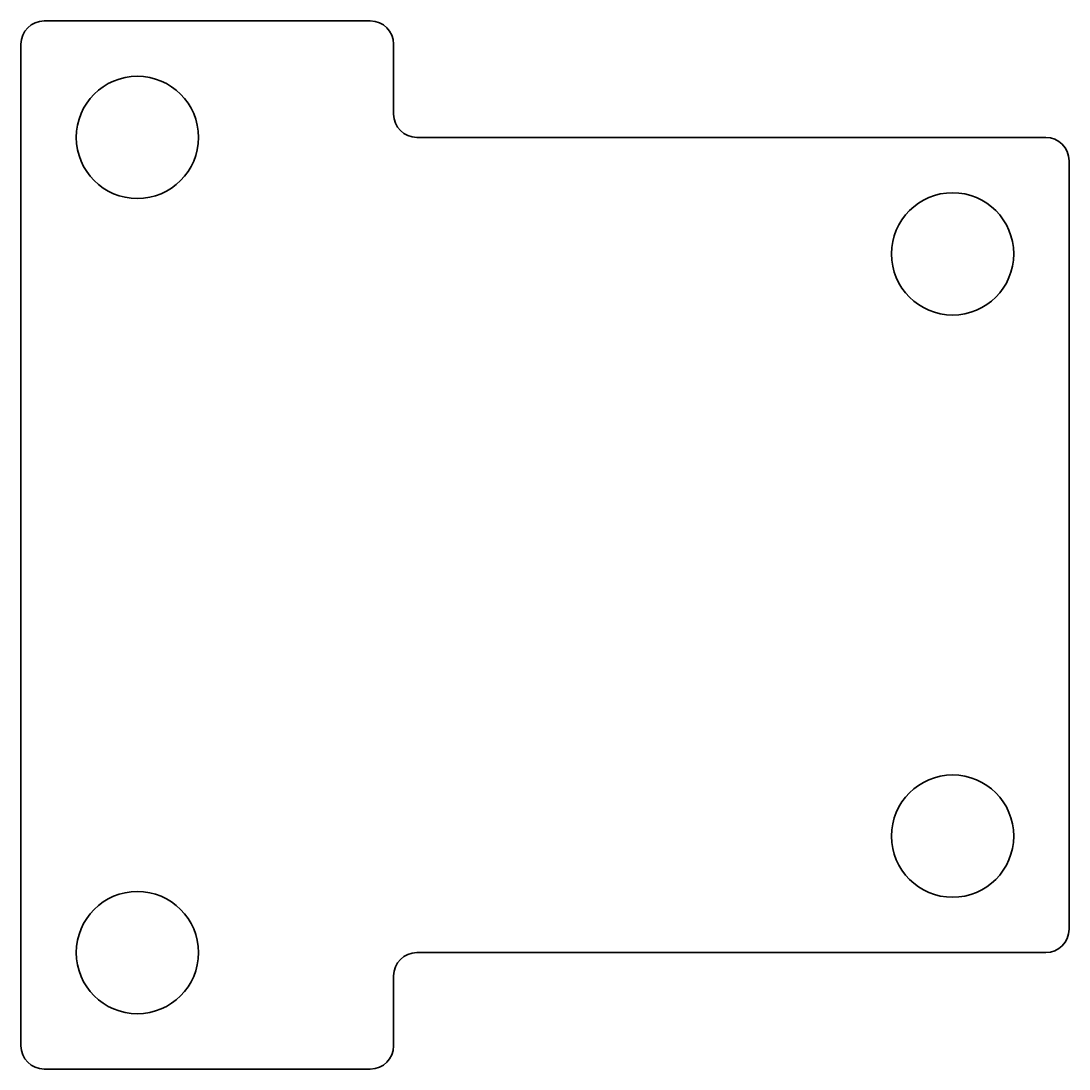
# Model space of a CAD drawing. Header units: inches. Extents: x 0 to 90, y 0 to 90.
import ezdxf

# ---------------------------------------------------------------- set-up
doc = ezdxf.new("R2010")
doc.units = ezdxf.units.IN
doc.header["$MEASUREMENT"] = 0
doc.layers.add('SIMUMAK Visible (ISO)', color=7, linetype='Continuous', lineweight=35)

# ---------------------------------------------------------------- blocks, each defined once
blk = doc.blocks.new('2DOF-150-18-PIEC-01_Sheet_6_2DOF-150-18-PIEC-01')
at = {"layer": 'SIMUMAK Visible (ISO)'}
for p, q in [((-15, 45), (-43, 45)), ((-45, 43), (-45, -43)), ((-13, 37), (-13, 43)), ((43, 35), (-11, 35)), ((45, -33), (45, 33)), ((-11, -35), (43, -35)), ((-13, -43), (-13, -37)), ((-43, -45), (-15, -45))]:
    blk.add_line(p, q, dxfattribs=at)
for centre in [(-35, 35), (35, 25), (35, -25), (-35, -35)]:
    blk.add_circle(centre, 5.25, dxfattribs=at)
for centre, start, end in [((-43, 43), 90, 180), ((-15, 43), 0, 90), ((43, 33), 0, 90), ((43, -33), 270, 360), ((-43, -43), 180, 270), ((-15, -43), 270, 0)]:
    blk.add_arc(centre, 2, start, end, dxfattribs=at)
at = {"layer": 'SIMUMAK Visible (ISO)', "extrusion": (0, 0, -1)}
for centre, start, end in [((11, 37), 270, 0), ((11, -37), 0, 90)]:
    blk.add_arc(centre, 2, start, end, dxfattribs=at)

msp = doc.modelspace()

# ---------------------------------------------------------------- block references
msp.add_blockref('2DOF-150-18-PIEC-01_Sheet_6_2DOF-150-18-PIEC-01', (45, 45))

doc.saveas('drawing.dxf')
